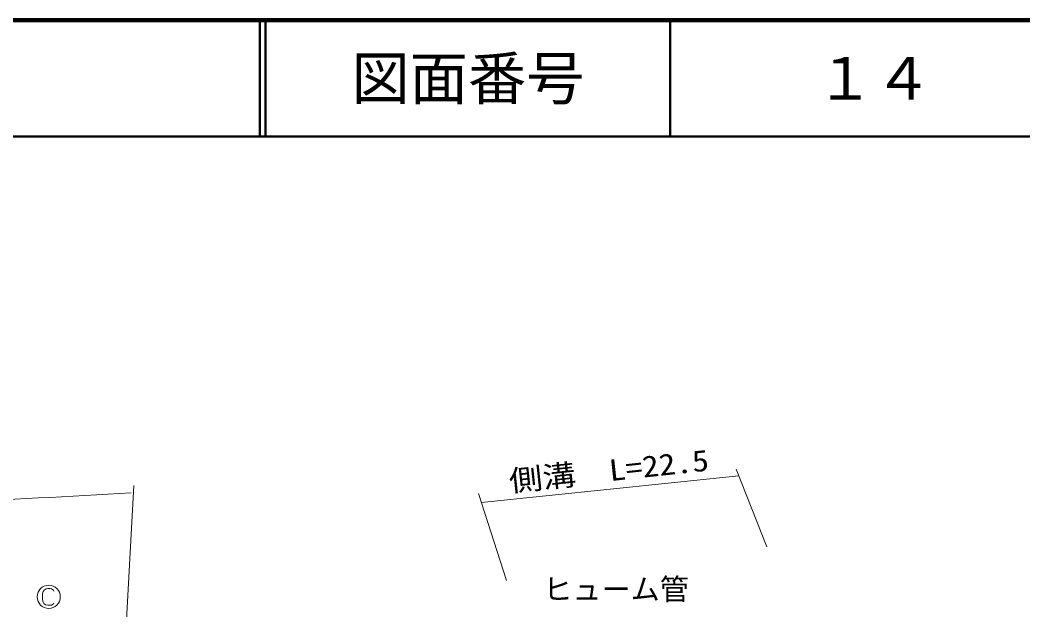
# Model space of a CAD drawing. Units: millimetres, scale not verified. Extents: x 16806 to 656806, y -100581 to 259419.
# Drawn here: x 464967 to 551080, y 208782 to 259419 of the extents above; entities that cross this region are included whole.
import ezdxf
from ezdxf.enums import TextEntityAlignment as Align

# ---------------------------------------------------------------- set-up
doc = ezdxf.new("R2010")
doc.units = ezdxf.units.MM
doc.header["$LTSCALE"] = 1000
for name, color, linetype, lineweight in [('M-TTL', 2, 'Continuous', 140), ('M-TTL-LINE', 7, 'Continuous', 50), ('S-BGD', 1, 'Continuous', 13), ('S-BGD-HTXT', 6, 'Continuous', 13)]:
    doc.layers.add(name, color=color, linetype=linetype, lineweight=lineweight)
doc.layers.add('M-TTL-TXT', color=7, linetype='Continuous')
doc.styles.add('ＭＳ ゴシック', font='')
doc.styles.get('ＭＳ ゴシック').set_extended_font_data('MS Gothic')

msp = doc.modelspace()

# ---------------------------------------------------------------- linework, layer by layer
at = {"layer": 'M-TTL'}
msp.add_line((656806, 259419), (16806, 259419), dxfattribs=at)
at = {"layer": 'M-TTL-LINE'}
for p, q in [((485553, 259419), (485553, 249419)), ((486053, 259419), (486053, 249419)), ((520803, 259419), (520803, 249419)), ((16806, 249419), (656806, 249419))]:
    msp.add_line(p, q, dxfattribs=at)
at = {"layer": 'S-BGD'}
msp.add_lwpolyline([(467870, 210381), (467830, 210476), (467760, 210546), (467665, 210601), (467550, 210631), (467355, 210631), (467200, 210601), (467040, 210491), (466945, 210351), (466905, 210151), (466905, 209661), (466945, 209451), (467020, 209326), (467165, 209221), (467345, 209181), (467535, 209181), (467680, 209196), (467755, 209241), (467825, 209306), (467855, 209376)], dxfattribs=at)
msp.add_circle((467430, 209906), 995, dxfattribs=at)
at = {"layer": 'S-BGD-HTXT'}
for p, q in [((526450, 220860), (529084, 214198)), ((504587, 217992), (526678, 220283)), ((474729, 219465), (472041, 168946)), ((504330, 218786), (506749, 211297))]:
    msp.add_line(p, q, dxfattribs=at)
msp.add_arc((433498, 906947), 689341, 270.75186, 273.41104, dxfattribs=at)

# ---------------------------------------------------------------- texts
at = {"layer": 'M-TTL-TXT', "style": 'ＭＳ ゴシック'}
for s, p in [('図面番号', (503428, 254419)), ('１４', (538303, 254419))]:
    msp.add_text(s, height=3666, dxfattribs=at).set_placement(p, align=Align.MIDDLE_CENTER)
at = {"layer": 'S-BGD-HTXT', "style": 'ＭＳ ゴシック', "width": 1.15}
msp.add_text('側溝\u3000L=22.5', height=1833, rotation=6.1, dxfattribs=at).set_placement((507115, 218374), align=Align.BOTTOM_LEFT)
at = {"layer": 'S-BGD-HTXT', "style": 'ＭＳ ゴシック'}
msp.add_text('ヒューム管', height=1833, dxfattribs=at).set_placement((509898, 209099), align=Align.BOTTOM_LEFT)

doc.saveas('drawing.dxf')
